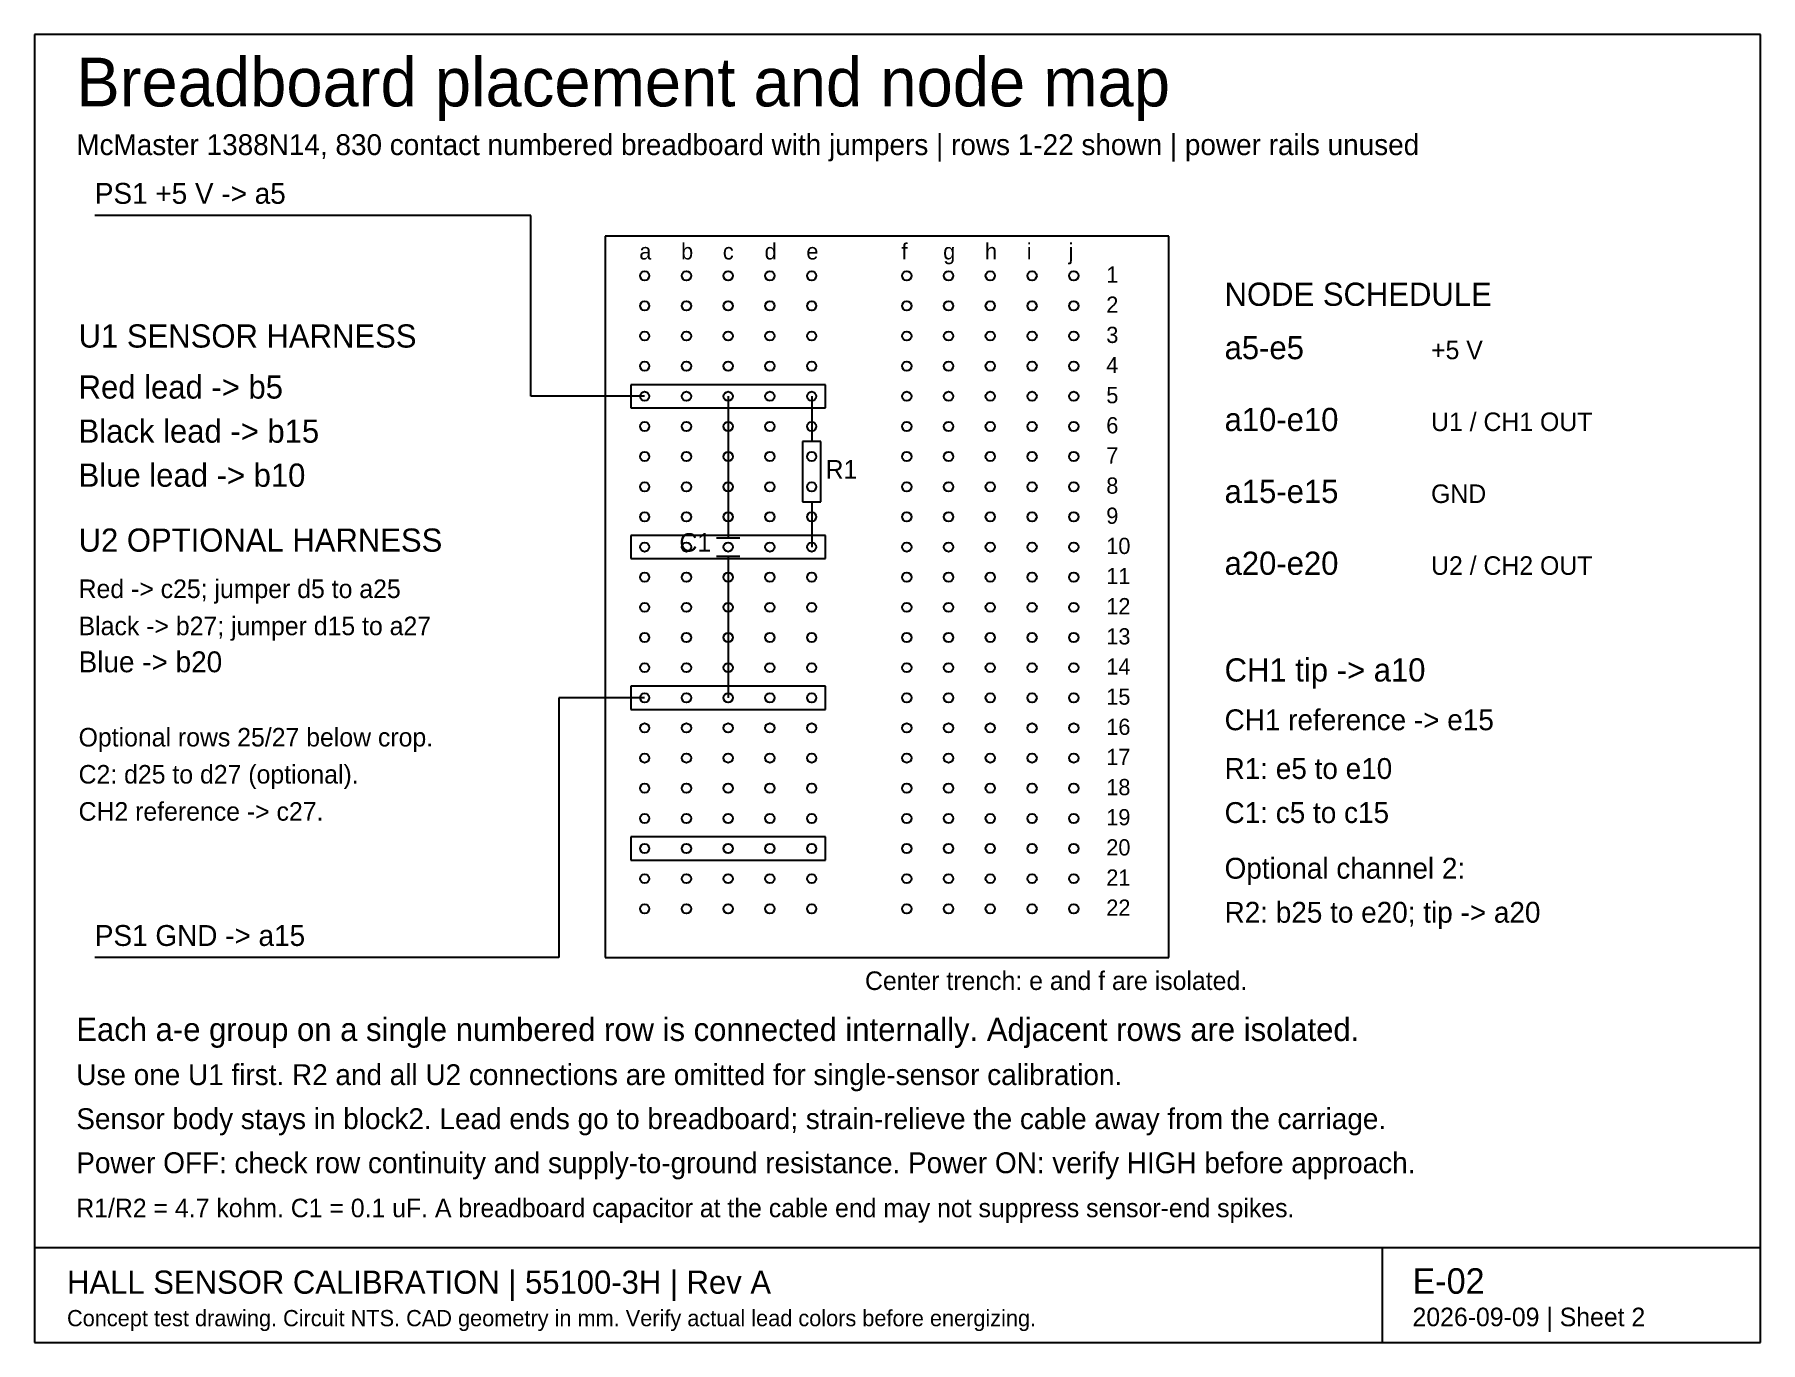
# Model space of a CAD drawing. Extents: x 8 to 271, y 8 to 207.
import ezdxf

# ---------------------------------------------------------------- set-up
doc = ezdxf.new("R2010")
doc.units = 0
doc.header["$MEASUREMENT"] = 0
for name, color, linetype in [('ANNOTATION', 4, 'Continuous'), ('GEOMETRY', 8, 'Continuous'), ('SIGNAL', 5, 'Continuous'), ('SUPPLY', 1, 'Continuous'), ('TEXT', 7, 'Continuous')]:
    doc.layers.add(name, color=color, linetype=linetype)

msp = doc.modelspace()

# ---------------------------------------------------------------- linework, layer by layer
at = {"layer": 'ANNOTATION', "color": 4}
for p, q in [((128.76, 154.16), (99.13, 154.16)), ((99.13, 154.16), (99.13, 150.64)), ((128.76, 150.64), (128.76, 154.16)), ((99.13, 150.64), (128.76, 150.64)), ((128.76, 131.23), (99.13, 131.23)), ((99.13, 131.23), (99.13, 127.71)), ((112.18, 130.88), (115.71, 130.88)), ((128.76, 127.71), (128.76, 131.23)), ((99.13, 127.71), (128.76, 127.71)), ((112.18, 128.06), (115.71, 128.06)), ((128.76, 108.3), (99.13, 108.3)), ((99.13, 108.3), (99.13, 104.78)), ((128.76, 104.78), (128.76, 108.3)), ((99.13, 104.78), (128.76, 104.78)), ((128.76, 85.37), (99.13, 85.37)), ((99.13, 85.37), (99.13, 81.84)), ((128.76, 81.84), (128.76, 85.37)), ((99.13, 81.84), (128.76, 81.84))]:
    msp.add_line(p, q, dxfattribs=at)
at = {"layer": 'GEOMETRY', "color": 8}
for p, q in [((180.97, 176.74), (95.25, 176.74)), ((95.25, 176.74), (95.25, 67.03)), ((180.97, 67.03), (180.97, 176.74)), ((128.06, 145.52), (125.24, 145.52)), ((125.24, 145.52), (125.24, 136.35)), ((128.06, 136.35), (128.06, 145.52)), ((125.24, 136.35), (128.06, 136.35)), ((113.95, 128.06), (113.95, 106.54)), ((101.25, 106.54), (88.19, 106.54)), ((88.19, 106.54), (88.19, 67.03)), ((88.19, 67.03), (17.64, 67.03)), ((95.25, 67.03), (180.97, 67.03))]:
    msp.add_line(p, q, dxfattribs=at)
for centre in [(101.25, 170.74), (107.6, 170.74), (113.95, 170.74), (120.3, 170.74), (126.65, 170.74), (141.11, 170.74), (147.46, 170.74), (153.81, 170.74), (160.16, 170.74), (166.51, 170.74), (101.25, 166.16), (107.6, 166.16), (113.95, 166.16), (120.3, 166.16), (126.65, 166.16), (141.11, 166.16), (147.46, 166.16), (153.81, 166.16), (160.16, 166.16), (166.51, 166.16), (101.25, 161.57), (107.6, 161.57), (113.95, 161.57), (120.3, 161.57), (126.65, 161.57), (141.11, 161.57), (147.46, 161.57), (153.81, 161.57), (160.16, 161.57), (166.51, 161.57), (101.25, 156.99), (107.6, 156.99), (113.95, 156.99), (120.3, 156.99), (126.65, 156.99), (141.11, 156.99), (147.46, 156.99), (153.81, 156.99), (160.16, 156.99), (166.51, 156.99), (101.25, 152.4), (107.6, 152.4), (113.95, 152.4), (120.3, 152.4), (126.65, 152.4), (141.11, 152.4), (147.46, 152.4), (153.81, 152.4), (160.16, 152.4), (166.51, 152.4), (101.25, 147.81), (107.6, 147.81), (113.95, 147.81), (120.3, 147.81), (126.65, 147.81), (141.11, 147.81), (147.46, 147.81), (153.81, 147.81), (160.16, 147.81), (166.51, 147.81), (101.25, 143.23), (107.6, 143.23), (113.95, 143.23), (120.3, 143.23), (126.65, 143.23), (141.11, 143.23), (147.46, 143.23), (153.81, 143.23), (160.16, 143.23), (166.51, 143.23), (101.25, 138.64), (107.6, 138.64), (113.95, 138.64), (120.3, 138.64), (126.65, 138.64), (141.11, 138.64), (147.46, 138.64), (153.81, 138.64), (160.16, 138.64), (166.51, 138.64), (101.25, 134.06), (107.6, 134.06), (113.95, 134.06), (120.3, 134.06), (126.65, 134.06), (141.11, 134.06), (147.46, 134.06), (153.81, 134.06), (160.16, 134.06), (166.51, 134.06), (101.25, 129.47), (107.6, 129.47), (113.95, 129.47), (120.3, 129.47), (126.65, 129.47), (141.11, 129.47), (147.46, 129.47), (153.81, 129.47), (160.16, 129.47), (166.51, 129.47), (101.25, 124.88), (107.6, 124.88), (113.95, 124.88), (120.3, 124.88), (126.65, 124.88), (141.11, 124.88), (147.46, 124.88), (153.81, 124.88), (160.16, 124.88), (166.51, 124.88), (101.25, 120.3), (107.6, 120.3), (113.95, 120.3), (120.3, 120.3), (126.65, 120.3), (141.11, 120.3), (147.46, 120.3), (153.81, 120.3), (160.16, 120.3), (166.51, 120.3), (101.25, 115.71), (107.6, 115.71), (113.95, 115.71), (120.3, 115.71), (126.65, 115.71), (141.11, 115.71), (147.46, 115.71), (153.81, 115.71), (160.16, 115.71), (166.51, 115.71), (101.25, 111.12), (107.6, 111.12), (113.95, 111.12), (120.3, 111.12), (126.65, 111.12), (141.11, 111.12), (147.46, 111.12), (153.81, 111.12), (160.16, 111.12), (166.51, 111.12), (101.25, 106.54), (107.6, 106.54), (113.95, 106.54), (120.3, 106.54), (126.65, 106.54), (141.11, 106.54), (147.46, 106.54), (153.81, 106.54), (160.16, 106.54), (166.51, 106.54), (101.25, 101.95), (107.6, 101.95), (113.95, 101.95), (120.3, 101.95), (126.65, 101.95), (141.11, 101.95), (147.46, 101.95), (153.81, 101.95), (160.16, 101.95), (166.51, 101.95), (101.25, 97.37), (107.6, 97.37), (113.95, 97.37), (120.3, 97.37), (126.65, 97.37), (141.11, 97.37), (147.46, 97.37), (153.81, 97.37), (160.16, 97.37), (166.51, 97.37), (101.25, 92.78), (107.6, 92.78), (113.95, 92.78), (120.3, 92.78), (126.65, 92.78), (141.11, 92.78), (147.46, 92.78), (153.81, 92.78), (160.16, 92.78), (166.51, 92.78), (101.25, 88.19), (107.6, 88.19), (113.95, 88.19), (120.3, 88.19), (126.65, 88.19), (141.11, 88.19), (147.46, 88.19), (153.81, 88.19), (160.16, 88.19), (166.51, 88.19), (101.25, 83.61), (107.6, 83.61), (113.95, 83.61), (120.3, 83.61), (126.65, 83.61), (141.11, 83.61), (147.46, 83.61), (153.81, 83.61), (160.16, 83.61), (166.51, 83.61), (101.25, 79.02), (107.6, 79.02), (113.95, 79.02), (120.3, 79.02), (126.65, 79.02), (141.11, 79.02), (147.46, 79.02), (153.81, 79.02), (160.16, 79.02), (166.51, 79.02), (101.25, 74.44), (107.6, 74.44), (113.95, 74.44), (120.3, 74.44), (126.65, 74.44), (141.11, 74.44), (147.46, 74.44), (153.81, 74.44), (160.16, 74.44), (166.51, 74.44)]:
    msp.add_circle(centre, 0.706, dxfattribs=at)
at = {"layer": 'SIGNAL', "color": 5}
msp.add_line((126.65, 136.35), (126.65, 129.47), dxfattribs=at)
at = {"layer": 'SUPPLY', "color": 1}
for p, q in [((83.96, 179.92), (17.64, 179.92)), ((83.96, 152.4), (83.96, 179.92)), ((101.25, 152.4), (83.96, 152.4)), ((113.95, 152.4), (113.95, 130.88)), ((126.65, 152.4), (126.65, 145.52))]:
    msp.add_line(p, q, dxfattribs=at)
at = {"layer": 'TEXT', "color": 7}
for p, q in [((270.93, 207.43), (8.47, 207.43)), ((8.47, 207.43), (8.47, 8.47)), ((270.93, 8.47), (270.93, 207.43)), ((8.47, 22.93), (270.93, 22.93)), ((213.43, 8.47), (213.43, 22.93)), ((8.47, 8.47), (270.93, 8.47))]:
    msp.add_line(p, q, dxfattribs=at)

# ---------------------------------------------------------------- texts
at = {"layer": 'ANNOTATION', "color": 4}
for s, height, p in [('NODE SCHEDULE', 3.5278, (189.44, 166.16)), ('C1', 2.822, (106.54, 128.76)), ('E-02', 3.881, (218.02, 15.88))]:
    msp.add_text(s, height=height, dxfattribs=at).set_placement(p)
at = {"layer": 'GEOMETRY', "color": 8}
for s, height, p in [('McMaster 1388N14, 830 contact numbered breadboard with jumpers | rows 1-22 shown | power rails unused', 3.175, (14.82, 189.09)), ('1', 2.47, (171.45, 169.69)), ('2', 2.47, (171.45, 165.1)), ('3', 2.47, (171.45, 160.51)), ('4', 2.47, (171.45, 155.93)), ('5', 2.47, (171.45, 151.34)), ('Black lead -> b15', 3.5278, (15.17, 145.34)), ('6', 2.47, (171.45, 146.76)), ('7', 2.47, (171.45, 142.17)), ('8', 2.47, (171.45, 137.58)), ('9', 2.47, (171.45, 133)), ('10', 2.469, (171.45, 128.41)), ('11', 2.469, (171.45, 123.83)), ('12', 2.469, (171.45, 119.24)), ('Black -> b27; jumper d15 to a27', 2.8222, (15.17, 116.06)), ('13', 2.469, (171.45, 114.65)), ('14', 2.469, (171.45, 110.07)), ('15', 2.469, (171.45, 105.48)), ('16', 2.469, (171.45, 100.89)), ('17', 2.469, (171.45, 96.31)), ('18', 2.469, (171.45, 91.72)), ('19', 2.469, (171.45, 87.14)), ('20', 2.469, (171.45, 82.55)), ('21', 2.469, (171.45, 77.96)), ('22', 2.469, (171.45, 73.38)), ('PS1 GND -> a15', 3.175, (17.64, 68.79)), ('Center trench: e and f are isolated.', 2.8222, (134.76, 62.09)), ('R1/R2 = 4.7 kohm. C1 = 0.1 uF. A breadboard capacitor at the cable end may not suppress sensor-end spikes.', 2.82222, (14.82, 27.52)), ('Concept test drawing. Circuit NTS. CAD geometry in mm. Verify actual lead colors before energizing.', 2.4694, (13.41, 10.94)), ('2026-09-09 | Sheet 2', 2.8222, (218.02, 10.94))]:
    msp.add_text(s, height=height, dxfattribs=at).set_placement(p)
at = {"layer": 'SIGNAL', "color": 5}
for s, height, p in [('Blue lead -> b10', 3.5278, (15.17, 138.64)), ('Blue -> b20', 3.175, (15.17, 110.42)), ('CH1 tip -> a10', 3.5278, (189.44, 109.01))]:
    msp.add_text(s, height=height, dxfattribs=at).set_placement(p)
at = {"layer": 'SUPPLY', "color": 1}
for s, height, p in [('PS1 +5 V -> a5', 3.175, (17.64, 181.68)), ('Red lead -> b5', 3.5278, (15.17, 152.05)), ('Red -> c25; jumper d5 to a25', 2.8222, (15.17, 121.71))]:
    msp.add_text(s, height=height, dxfattribs=at).set_placement(p)
at = {"layer": 'TEXT', "color": 7}
for s, height, p in [('Breadboard placement and node map', 7.4083, (14.82, 196.5)), ('a', 2.47, (100.44, 173.21)), ('b', 2.47, (106.79, 173.21)), ('c', 2.47, (113.14, 173.21)), ('d', 2.47, (119.49, 173.21)), ('e', 2.47, (125.84, 173.21)), ('f', 2.47, (140.3, 173.21)), ('g', 2.47, (146.65, 173.21)), ('h', 2.47, (153, 173.21)), ('i', 2.47, (159.35, 173.21)), ('j', 2.47, (165.7, 173.21)), ('U1 SENSOR HARNESS', 3.5278, (15.17, 159.81)), ('a5-e5', 3.528, (189.44, 158.04)), ('+5 V', 2.822, (220.84, 158.04)), ('a10-e10', 3.528, (189.44, 147.11)), ('U1 / CH1 OUT', 2.8222, (220.84, 147.11)), ('R1', 2.822, (128.76, 139.88)), ('a15-e15', 3.528, (189.44, 136.17)), ('GND', 2.822, (220.84, 136.17)), ('U2 OPTIONAL HARNESS', 3.5278, (15.17, 128.76)), ('a20-e20', 3.528, (189.44, 125.24)), ('U2 / CH2 OUT', 2.8222, (220.84, 125.24)), ('CH1 reference -> e15', 3.175, (189.44, 101.6)), ('Optional rows 25/27 below crop.', 2.8222, (15.17, 99.13)), ('R1: e5 to e10', 3.175, (189.44, 94.19)), ('C2: d25 to d27 (optional).', 2.8222, (15.17, 93.49)), ('CH2 reference -> c27.', 2.8222, (15.17, 87.84)), ('C1: c5 to c15', 3.175, (189.44, 87.49)), ('Optional channel 2:', 3.175, (189.44, 79.02)), ('R2: b25 to e20; tip -> a20', 3.175, (189.44, 72.32)), ('Each a-e group on a single numbered row is connected internally. Adjacent rows are isolated.', 3.5278, (14.82, 54.33)), ('Use one U1 first. R2 and all U2 connections are omitted for single-sensor calibration.', 3.175, (14.82, 47.62)), ('Sensor body stays in block2. Lead ends go to breadboard; strain-relieve the cable away from the carriage.', 3.175, (14.82, 40.92)), ('Power OFF: check row continuity and supply-to-ground resistance. Power ON: verify HIGH before approach.', 3.175, (14.82, 34.22)), ('HALL SENSOR CALIBRATION | 55100-3H | Rev A', 3.5278, (13.41, 15.88))]:
    msp.add_text(s, height=height, dxfattribs=at).set_placement(p)

doc.saveas('drawing.dxf')
